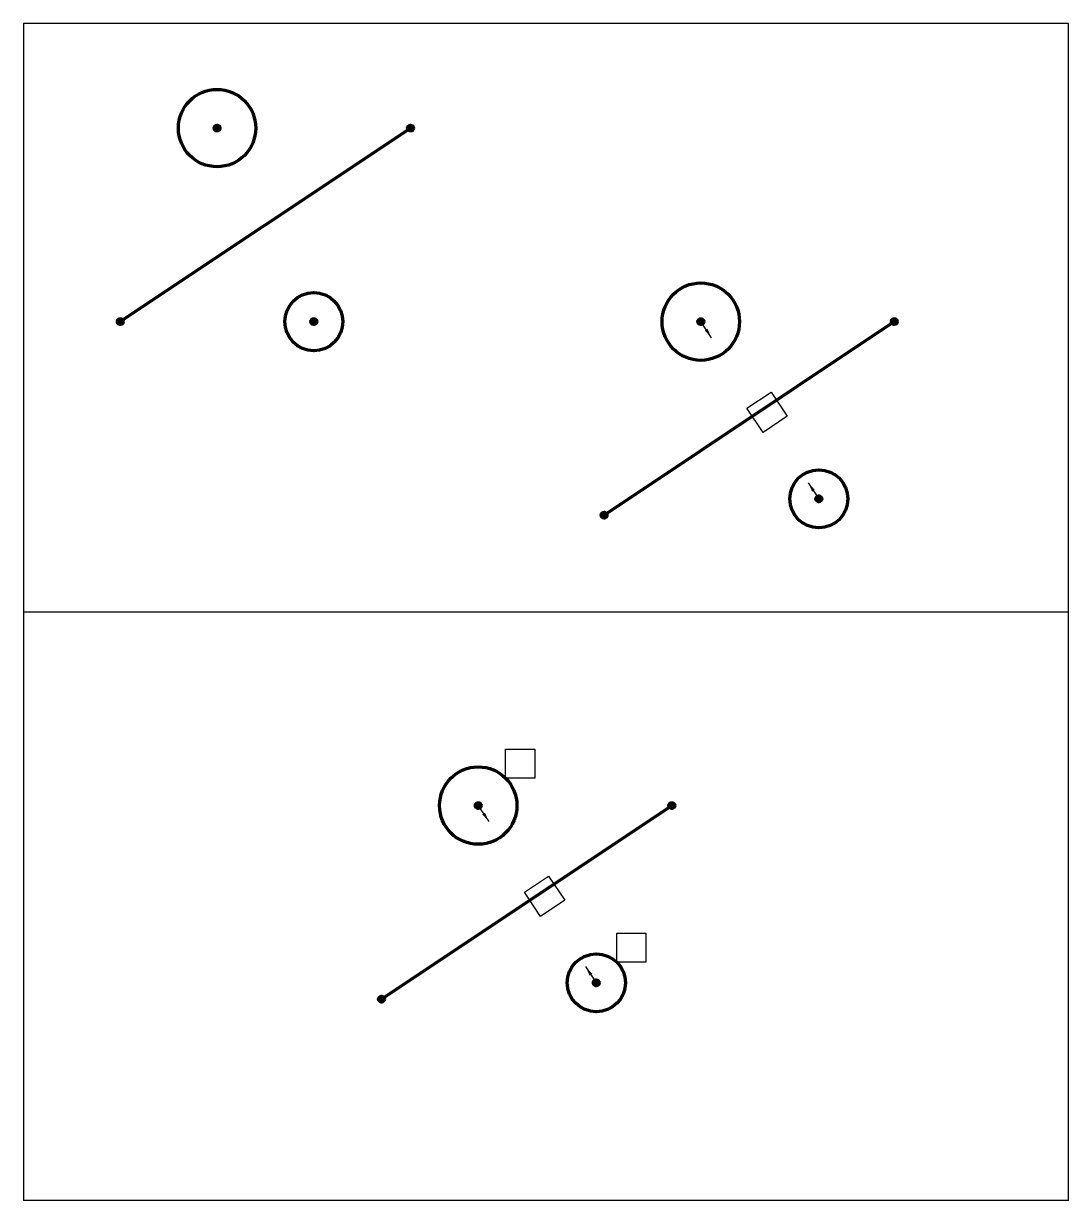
# Model space of a CAD drawing. Extents: x 0 to 1080, y -608 to 608.
import ezdxf

# ---------------------------------------------------------------- set-up
doc = ezdxf.new("R2010")
doc.units = 0
doc.layers.get('0').update_dxf_attribs({"lineweight": 25, "plot": 0})
for name, color, linetype, lineweight, true_color in [('icon', 178, 'Continuous', 25, 0x000000), ('points', 1, 'Continuous', 120, 0xff0000), ('visible', 5, 'Continuous', 200, 0x0000ff)]:
    doc.layers.add(name, color=color, linetype=linetype, lineweight=lineweight, true_color=true_color)
doc.dimstyles.new('QCADDimStyle', dxfattribs={"dimtxt": 2.5, "dimasz": 2.5, "dimexe": 1.25, "dimexo": 0.625, "dimtad": 1, "dimtoh": 1, "dimdec": 4, "dimdsep": 46, "dimtxsty": 'Standard', "dimcen": 0.09, "dimadec": 0, "dimazin": 2, "dimtfac": 1, "dimtdec": 4, "dimtofl": 0, "dimtmove": 2, "dimatfit": 3, "dimfxl": 1, "dimtolj": 1, "dimtzin": 0, "dimarcsym": 0})
picture_1 = doc.add_image_def('image1.png', size_in_pixel=(64, 64))
picture_2 = doc.add_image_def('image2.png', size_in_pixel=(64, 64))

msp = doc.modelspace()

# ---------------------------------------------------------------- hatches: boundary and pattern name
at = {"layer": 'points', "transparency": 33554687}
h = msp.add_hatch(color=256, dxfattribs=at)
edge = h.paths.add_edge_path(flags=0)
edge.add_arc((200, 500), 3, 0, 360)
h = msp.add_hatch(color=256, dxfattribs=at)
edge = h.paths.add_edge_path(flags=0)
edge.add_arc((400, 500), 3, 0, 360)
h = msp.add_hatch(color=256, dxfattribs=at)
edge = h.paths.add_edge_path(flags=0)
edge.add_arc((100, 300), 3, 0, 360)
h = msp.add_hatch(color=256, dxfattribs=at)
edge = h.paths.add_edge_path(flags=0)
edge.add_arc((300, 300), 3, 0, 360)
h = msp.add_hatch(color=256, dxfattribs=at)
edge = h.paths.add_edge_path(flags=0)
edge.add_arc((700, 300), 3, 0, 360)
h = msp.add_hatch(color=256, dxfattribs=at)
edge = h.paths.add_edge_path(flags=0)
edge.add_arc((900, 300), 3, 0, 360)
h = msp.add_hatch(color=256, dxfattribs=at)
edge = h.paths.add_edge_path(flags=0)
edge.add_arc((822, 116.9), 3, 0, 360)
h = msp.add_hatch(color=256, dxfattribs=at)
edge = h.paths.add_edge_path(flags=0)
edge.add_arc((600, 100), 3, 0, 360)
h = msp.add_hatch(color=256, dxfattribs=at)
edge = h.paths.add_edge_path(flags=0)
edge.add_arc((470, -200), 3, 0, 360)
h = msp.add_hatch(color=256, dxfattribs=at)
edge = h.paths.add_edge_path(flags=0)
edge.add_arc((670, -200), 3, 0, 360)
h = msp.add_hatch(color=256, dxfattribs=at)
edge = h.paths.add_edge_path(flags=0)
edge.add_arc((592, -383.1), 3, 0, 360)
h = msp.add_hatch(color=256, dxfattribs=at)
edge = h.paths.add_edge_path(flags=0)
edge.add_arc((370, -400), 3, 0, 360)

# ---------------------------------------------------------------- linework, layer by layer
for p, q in [((1080, 608), (0, 608)), ((0, 608), (0, -608)), ((1080, -608), (1080, 608)), ((0, 0), (1080, 0)), ((1080, -608), (0, -608))]:
    msp.add_line(p, q)
at = {"layer": 'points'}
for centre in [(200, 500), (400, 500), (100, 300), (300, 300), (700, 300), (900, 300), (822, 116.9), (600, 100), (470, -200), (670, -200), (592, -383.1), (370, -400)]:
    msp.add_circle(centre, 3, dxfattribs=at)
at = {"layer": 'visible'}
for p, q in [((100, 300), (400, 500)), ((600, 100), (900, 300)), ((370, -400), (670, -200))]:
    msp.add_line(p, q, dxfattribs=at)
for centre, radius in [((200, 500), 40), ((300, 300), 30), ((700, 300), 40), ((822, 116.9), 30), ((470, -200), 40), ((592, -383.1), 30)]:
    msp.add_circle(centre, radius, dxfattribs=at)

# ---------------------------------------------------------------- pictures from other files: only their frames are drawn
at = {"layer": 'icon'}
image = msp.add_image(picture_1, insert=(747.7, 210.5), size_in_units=(30, 30), rotation=-56.3099, dxfattribs=at)
image.dxf.flags = 7
image = msp.add_image(picture_2, insert=(498.3, -171.7), size_in_units=(30, 30), dxfattribs=at)
image.dxf.flags = 7
image = msp.add_image(picture_1, insert=(517.7, -289.5), size_in_units=(30, 30), rotation=-56.3099, dxfattribs=at)
image.dxf.flags = 7
image = msp.add_image(picture_2, insert=(613.2, -361.8), size_in_units=(30, 30), dxfattribs=at)
image.dxf.flags = 7

# ---------------------------------------------------------------- leaders
at = {"layer": 'points'}
for points in [[(711.1, 283.4), (700, 300)], [(810.9, 133.6), (822, 116.9)], [(481.1, -216.6), (470, -200)], [(580.9, -366.4), (592, -383.1)]]:
    msp.add_leader(points, dimstyle='QCADDimStyle', override={"dimtxt": 0.18, "dimasz": 10, "dimexe": 0.18, "dimexo": 0.0625, "dimgap": 0.09, "dimtad": 0, "dimtih": 1, "dimzin": 0, "dimazin": 0, "dimtmove": 0}, dxfattribs=at)

doc.saveas('drawing.dxf')
